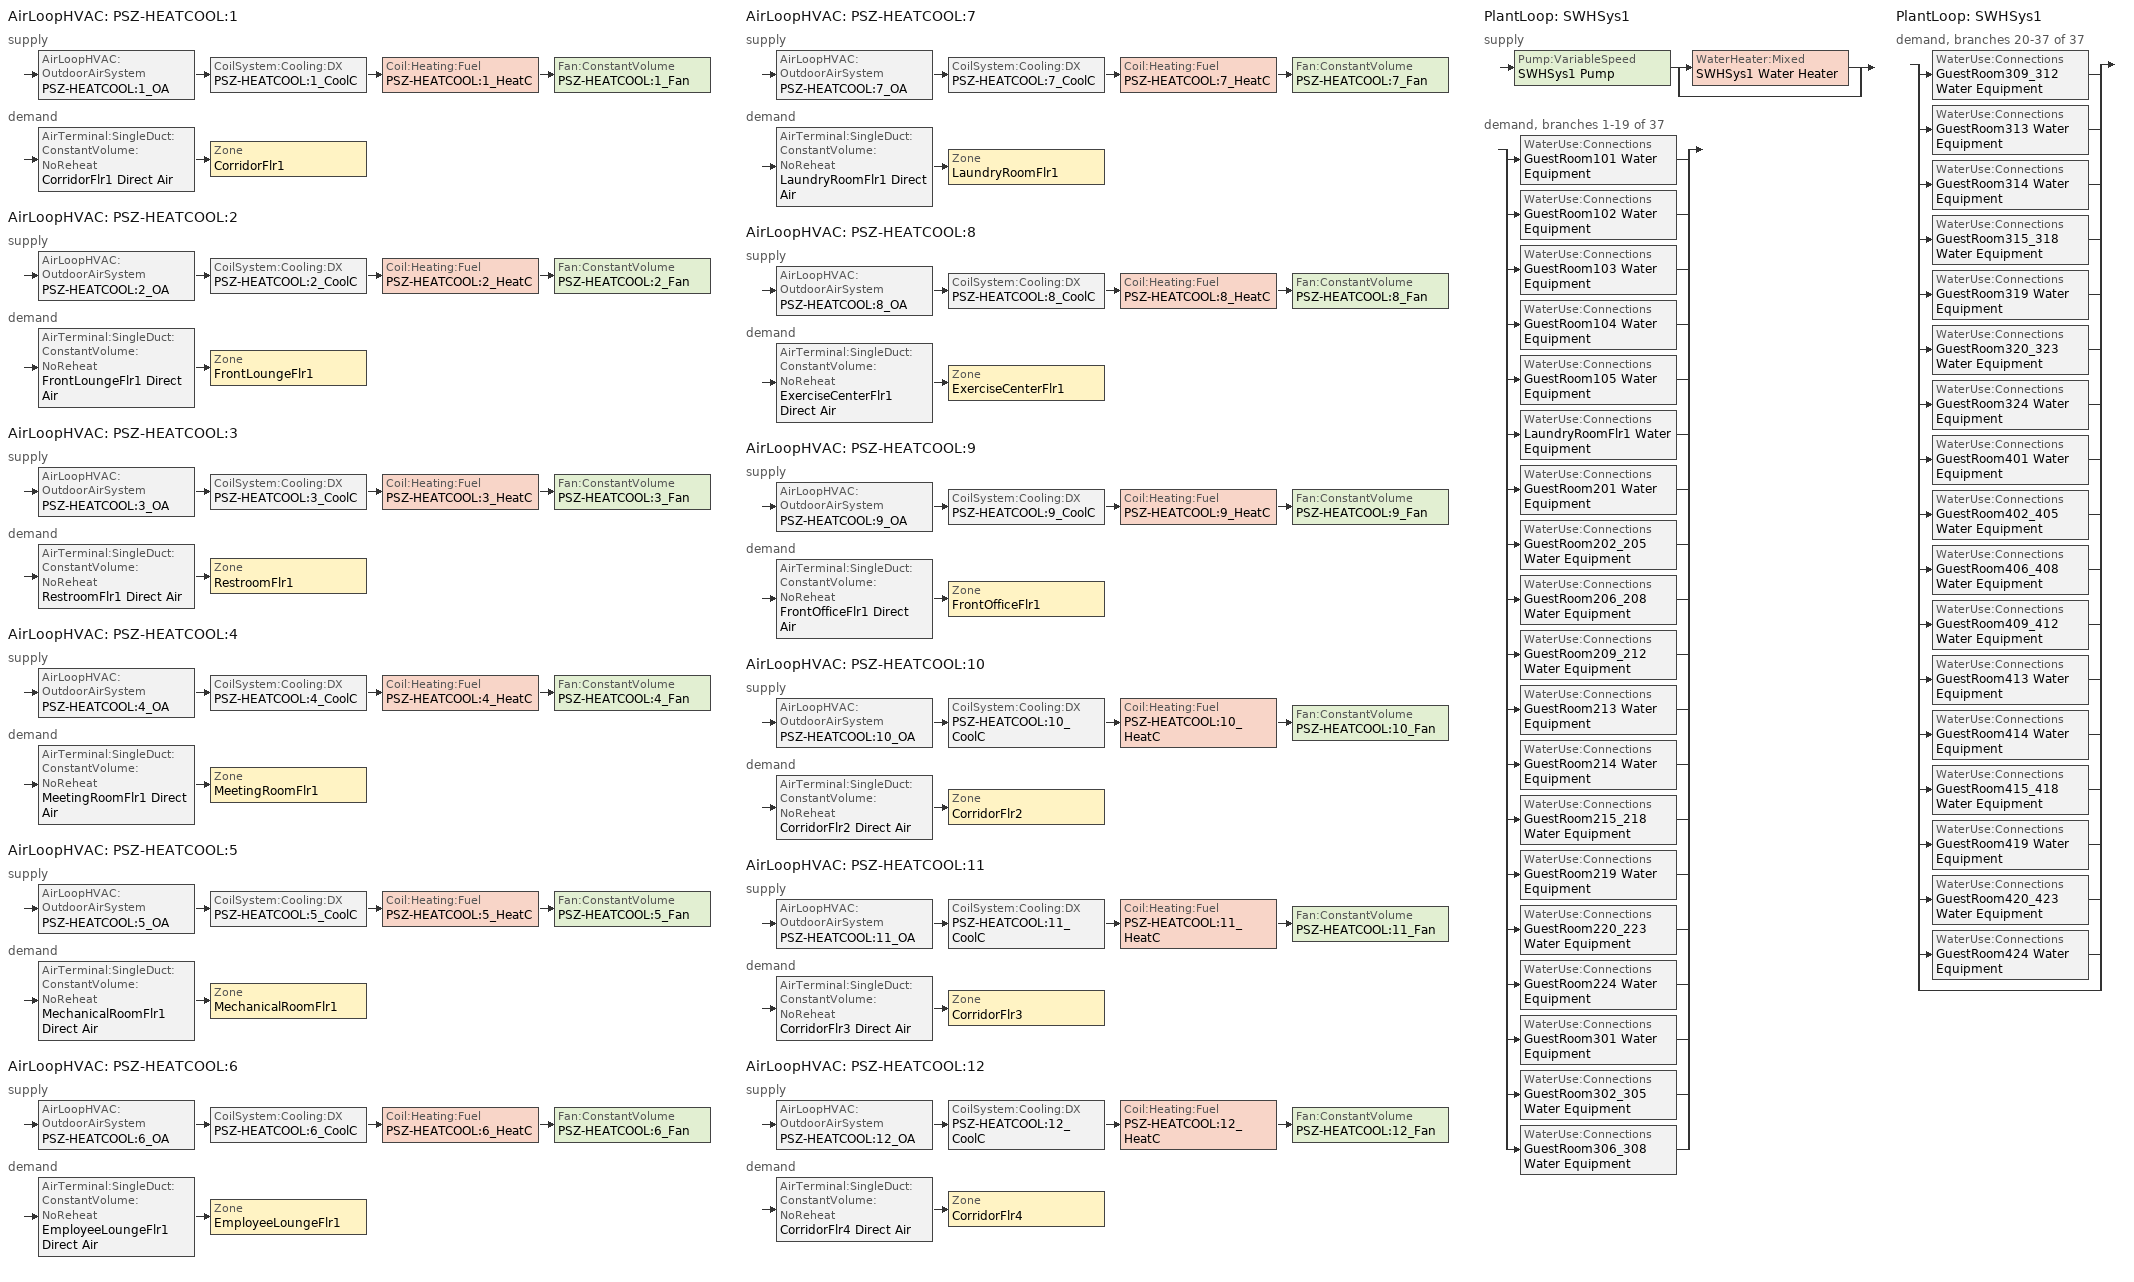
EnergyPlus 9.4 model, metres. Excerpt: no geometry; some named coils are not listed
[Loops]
AirLoopHVAC 'PSZ-HEATCOOL:1'
 supply: AirLoopHVAC:OutdoorAirSystem 'PSZ-HEATCOOL:1_OA' > CoilSystem:Cooling:DX 'PSZ-HEATCOOL:1_CoolC' > Coil:Heating:Fuel 'PSZ-HEATCOOL:1_HeatC' > Fan:ConstantVolume 'PSZ-HEATCOOL:1_Fan'
 demand: AirTerminal:SingleDuct:ConstantVolume:NoReheat 'CorridorFlr1 Direct Air' > Zone 'CorridorFlr1'
AirLoopHVAC 'PSZ-HEATCOOL:2'
 supply: AirLoopHVAC:OutdoorAirSystem 'PSZ-HEATCOOL:2_OA' > CoilSystem:Cooling:DX 'PSZ-HEATCOOL:2_CoolC' > Coil:Heating:Fuel 'PSZ-HEATCOOL:2_HeatC' > Fan:ConstantVolume 'PSZ-HEATCOOL:2_Fan'
 demand: AirTerminal:SingleDuct:ConstantVolume:NoReheat 'FrontLoungeFlr1 Direct Air' > Zone 'FrontLoungeFlr1'
AirLoopHVAC 'PSZ-HEATCOOL:3'
 supply: AirLoopHVAC:OutdoorAirSystem 'PSZ-HEATCOOL:3_OA' > CoilSystem:Cooling:DX 'PSZ-HEATCOOL:3_CoolC' > Coil:Heating:Fuel 'PSZ-HEATCOOL:3_HeatC' > Fan:ConstantVolume 'PSZ-HEATCOOL:3_Fan'
 demand: AirTerminal:SingleDuct:ConstantVolume:NoReheat 'RestroomFlr1 Direct Air' > Zone 'RestroomFlr1'
AirLoopHVAC 'PSZ-HEATCOOL:4'
 supply: AirLoopHVAC:OutdoorAirSystem 'PSZ-HEATCOOL:4_OA' > CoilSystem:Cooling:DX 'PSZ-HEATCOOL:4_CoolC' > Coil:Heating:Fuel 'PSZ-HEATCOOL:4_HeatC' > Fan:ConstantVolume 'PSZ-HEATCOOL:4_Fan'
 demand: AirTerminal:SingleDuct:ConstantVolume:NoReheat 'MeetingRoomFlr1 Direct Air' > Zone 'MeetingRoomFlr1'
AirLoopHVAC 'PSZ-HEATCOOL:5'
 supply: AirLoopHVAC:OutdoorAirSystem 'PSZ-HEATCOOL:5_OA' > CoilSystem:Cooling:DX 'PSZ-HEATCOOL:5_CoolC' > Coil:Heating:Fuel 'PSZ-HEATCOOL:5_HeatC' > Fan:ConstantVolume 'PSZ-HEATCOOL:5_Fan'
 demand: AirTerminal:SingleDuct:ConstantVolume:NoReheat 'MechanicalRoomFlr1 Direct Air' > Zone 'MechanicalRoomFlr1'
AirLoopHVAC 'PSZ-HEATCOOL:6'
 supply: AirLoopHVAC:OutdoorAirSystem 'PSZ-HEATCOOL:6_OA' > CoilSystem:Cooling:DX 'PSZ-HEATCOOL:6_CoolC' > Coil:Heating:Fuel 'PSZ-HEATCOOL:6_HeatC' > Fan:ConstantVolume 'PSZ-HEATCOOL:6_Fan'
 demand: AirTerminal:SingleDuct:ConstantVolume:NoReheat 'EmployeeLoungeFlr1 Direct Air' > Zone 'EmployeeLoungeFlr1'
AirLoopHVAC 'PSZ-HEATCOOL:7'
 supply: AirLoopHVAC:OutdoorAirSystem 'PSZ-HEATCOOL:7_OA' > CoilSystem:Cooling:DX 'PSZ-HEATCOOL:7_CoolC' > Coil:Heating:Fuel 'PSZ-HEATCOOL:7_HeatC' > Fan:ConstantVolume 'PSZ-HEATCOOL:7_Fan'
 demand: AirTerminal:SingleDuct:ConstantVolume:NoReheat 'LaundryRoomFlr1 Direct Air' > Zone 'LaundryRoomFlr1'
AirLoopHVAC 'PSZ-HEATCOOL:8'
 supply: AirLoopHVAC:OutdoorAirSystem 'PSZ-HEATCOOL:8_OA' > CoilSystem:Cooling:DX 'PSZ-HEATCOOL:8_CoolC' > Coil:Heating:Fuel 'PSZ-HEATCOOL:8_HeatC' > Fan:ConstantVolume 'PSZ-HEATCOOL:8_Fan'
 demand: AirTerminal:SingleDuct:ConstantVolume:NoReheat 'ExerciseCenterFlr1 Direct Air' > Zone 'ExerciseCenterFlr1'
AirLoopHVAC 'PSZ-HEATCOOL:9'
 supply: AirLoopHVAC:OutdoorAirSystem 'PSZ-HEATCOOL:9_OA' > CoilSystem:Cooling:DX 'PSZ-HEATCOOL:9_CoolC' > Coil:Heating:Fuel 'PSZ-HEATCOOL:9_HeatC' > Fan:ConstantVolume 'PSZ-HEATCOOL:9_Fan'
 demand: AirTerminal:SingleDuct:ConstantVolume:NoReheat 'FrontOfficeFlr1 Direct Air' > Zone 'FrontOfficeFlr1'
AirLoopHVAC 'PSZ-HEATCOOL:10'
 supply: AirLoopHVAC:OutdoorAirSystem 'PSZ-HEATCOOL:10_OA' > CoilSystem:Cooling:DX 'PSZ-HEATCOOL:10_CoolC' > Coil:Heating:Fuel 'PSZ-HEATCOOL:10_HeatC' > Fan:ConstantVolume 'PSZ-HEATCOOL:10_Fan'
 demand: AirTerminal:SingleDuct:ConstantVolume:NoReheat 'CorridorFlr2 Direct Air' > Zone 'CorridorFlr2'
AirLoopHVAC 'PSZ-HEATCOOL:11'
 supply: AirLoopHVAC:OutdoorAirSystem 'PSZ-HEATCOOL:11_OA' > CoilSystem:Cooling:DX 'PSZ-HEATCOOL:11_CoolC' > Coil:Heating:Fuel 'PSZ-HEATCOOL:11_HeatC' > Fan:ConstantVolume 'PSZ-HEATCOOL:11_Fan'
 demand: AirTerminal:SingleDuct:ConstantVolume:NoReheat 'CorridorFlr3 Direct Air' > Zone 'CorridorFlr3'
AirLoopHVAC 'PSZ-HEATCOOL:12'
 supply: AirLoopHVAC:OutdoorAirSystem 'PSZ-HEATCOOL:12_OA' > CoilSystem:Cooling:DX 'PSZ-HEATCOOL:12_CoolC' > Coil:Heating:Fuel 'PSZ-HEATCOOL:12_HeatC' > Fan:ConstantVolume 'PSZ-HEATCOOL:12_Fan'
 demand: AirTerminal:SingleDuct:ConstantVolume:NoReheat 'CorridorFlr4 Direct Air' > Zone 'CorridorFlr4'
PlantLoop 'SWHSys1'
 supply: Pump:VariableSpeed 'SWHSys1 Pump' > split
  | WaterHeater:Mixed 'SWHSys1 Water Heater'
  | bypass
 demand, branches 1-19 of 37: split
  | WaterUse:Connections 'GuestRoom101 Water Equipment'
  | WaterUse:Connections 'GuestRoom102 Water Equipment'
  | WaterUse:Connections 'GuestRoom103 Water Equipment'
  | WaterUse:Connections 'GuestRoom104 Water Equipment'
  | WaterUse:Connections 'GuestRoom105 Water Equipment'
  | WaterUse:Connections 'LaundryRoomFlr1 Water Equipment'
  | WaterUse:Connections 'GuestRoom201 Water Equipment'
  | WaterUse:Connections 'GuestRoom202_205 Water Equipment'
  | WaterUse:Connections 'GuestRoom206_208 Water Equipment'
  | WaterUse:Connections 'GuestRoom209_212 Water Equipment'
  | WaterUse:Connections 'GuestRoom213 Water Equipment'
  | WaterUse:Connections 'GuestRoom214 Water Equipment'
  | WaterUse:Connections 'GuestRoom215_218 Water Equipment'
  | WaterUse:Connections 'GuestRoom219 Water Equipment'
  | WaterUse:Connections 'GuestRoom220_223 Water Equipment'
  | WaterUse:Connections 'GuestRoom224 Water Equipment'
  | WaterUse:Connections 'GuestRoom301 Water Equipment'
  | WaterUse:Connections 'GuestRoom302_305 Water Equipment'
  | WaterUse:Connections 'GuestRoom306_308 Water Equipment'
PlantLoop 'SWHSys1'
 demand, branches 20-37 of 37: split
  | WaterUse:Connections 'GuestRoom309_312 Water Equipment'
  | WaterUse:Connections 'GuestRoom313 Water Equipment'
  | WaterUse:Connections 'GuestRoom314 Water Equipment'
  | WaterUse:Connections 'GuestRoom315_318 Water Equipment'
  | WaterUse:Connections 'GuestRoom319 Water Equipment'
  | WaterUse:Connections 'GuestRoom320_323 Water Equipment'
  | WaterUse:Connections 'GuestRoom324 Water Equipment'
  | WaterUse:Connections 'GuestRoom401 Water Equipment'
  | WaterUse:Connections 'GuestRoom402_405 Water Equipment'
  | WaterUse:Connections 'GuestRoom406_408 Water Equipment'
  | WaterUse:Connections 'GuestRoom409_412 Water Equipment'
  | WaterUse:Connections 'GuestRoom413 Water Equipment'
  | WaterUse:Connections 'GuestRoom414 Water Equipment'
  | WaterUse:Connections 'GuestRoom415_418 Water Equipment'
  | WaterUse:Connections 'GuestRoom419 Water Equipment'
  | WaterUse:Connections 'GuestRoom420_423 Water Equipment'
  | WaterUse:Connections 'GuestRoom424 Water Equipment'
  | bypass
[AirLoopHVAC] Design supply air flow rate=Autosize
PSZ-HEATCOOL:1; PSZ-HEATCOOL:2; PSZ-HEATCOOL:3; PSZ-HEATCOOL:4; PSZ-HEATCOOL:5; PSZ-HEATCOOL:6; PSZ-HEATCOOL:7; PSZ-HEATCOOL:8; PSZ-HEATCOOL:9; PSZ-HEATCOOL:10; PSZ-HEATCOOL:11; PSZ-HEATCOOL:12
[AirTerminal:SingleDuct:ConstantVolume:NoReheat] Availability schedule=ALWAYS_ON; Maximum air flow rate=Autosize
CorridorFlr1 Direct Air; CorridorFlr2 Direct Air; CorridorFlr3 Direct Air; CorridorFlr4 Direct Air; EmployeeLoungeFlr1 Direct Air; ExerciseCenterFlr1 Direct Air; FrontLoungeFlr1 Direct Air; FrontOfficeFlr1 Direct Air; LaundryRoomFlr1 Direct Air; MechanicalRoomFlr1 Direct Air; MeetingRoomFlr1 Direct Air; RestroomFlr1 Direct Air
[Coil:Cooling:DX:SingleSpeed] Availability schedule=ALWAYS_ON; Energy input ratio function of flow fraction curve=CoolCStandard10Ton_EIRFFF; Energy input ratio function of temperature curve=CoolCStandard10Ton_EIRFT; Gross rated sensible heat ratio=Autosize; Gross rated total cooling capacity=Autosize; Part load fraction correlation curve=CoolCStandard10Ton_PLR; Rated air flow rate=Autosize; Total cooling capacity function of flow fraction curve=CoolCStandard10Ton_CapFF; Total cooling capacity function of temperature curve=CoolCStandard10Ton_CapFT
Name | Gross rated cooling cop
PSZ-HEATCOOL:1_CoolC DXCoil; PSZ-HEATCOOL:2_CoolC DXCoil; PSZ-HEATCOOL:3_CoolC DXCoil; PSZ-HEATCOOL:4_CoolC DXCoil; PSZ-HEATCOOL:5_CoolC DXCoil; PSZ-HEATCOOL:6_CoolC DXCoil; PSZ-HEATCOOL:8_CoolC DXCoil; PSZ-HEATCOOL:9_CoolC DXCoil; PSZ-HEATCOOL:10_CoolC DXCoil; PSZ-HEATCOOL:11_CoolC DXCoil; PSZ-HEATCOOL:12_CoolC DXCoil | 3.66668
PSZ-HEATCOOL:7_CoolC DXCoil | 3.50016
[Coil:Heating:Fuel] Availability schedule=ALWAYS_ON; Fuel type=NaturalGas; Nominal capacity=Autosize
Name | Burner efficiency
PSZ-HEATCOOL:1_HeatC; PSZ-HEATCOOL:2_HeatC; PSZ-HEATCOOL:3_HeatC; PSZ-HEATCOOL:4_HeatC; PSZ-HEATCOOL:5_HeatC; PSZ-HEATCOOL:6_HeatC; PSZ-HEATCOOL:8_HeatC; PSZ-HEATCOOL:9_HeatC; PSZ-HEATCOOL:10_HeatC; PSZ-HEATCOOL:11_HeatC; PSZ-HEATCOOL:12_HeatC | 0.8
PSZ-HEATCOOL:7_HeatC | 0.78
[CoilSystem:Cooling:DX] Availability schedule=ALWAYS_ON
Name | Cooling coil
PSZ-HEATCOOL:1_CoolC | PSZ-HEATCOOL:1_CoolC DXCoil
PSZ-HEATCOOL:2_CoolC | PSZ-HEATCOOL:2_CoolC DXCoil
PSZ-HEATCOOL:3_CoolC | PSZ-HEATCOOL:3_CoolC DXCoil
PSZ-HEATCOOL:4_CoolC | PSZ-HEATCOOL:4_CoolC DXCoil
PSZ-HEATCOOL:5_CoolC | PSZ-HEATCOOL:5_CoolC DXCoil
PSZ-HEATCOOL:6_CoolC | PSZ-HEATCOOL:6_CoolC DXCoil
PSZ-HEATCOOL:7_CoolC | PSZ-HEATCOOL:7_CoolC DXCoil
PSZ-HEATCOOL:8_CoolC | PSZ-HEATCOOL:8_CoolC DXCoil
PSZ-HEATCOOL:9_CoolC | PSZ-HEATCOOL:9_CoolC DXCoil
PSZ-HEATCOOL:10_CoolC | PSZ-HEATCOOL:10_CoolC DXCoil
PSZ-HEATCOOL:11_CoolC | PSZ-HEATCOOL:11_CoolC DXCoil
PSZ-HEATCOOL:12_CoolC | PSZ-HEATCOOL:12_CoolC DXCoil
[Controller:OutdoorAir] Economizer control action type=ModulateFlow; Economizer control type=NoEconomizer; Economizer maximum limit dry bulb temperature=28; Economizer maximum limit enthalpy=64000; Economizer minimum limit dry bulb temperature=-100; Lockout type=NoLockout; Maximum outdoor air flow rate=Autosize; Minimum limit type=FixedMinimum; Minimum outdoor air flow rate=Autosize; Minimum outdoor air schedule=MinOA_Sched
PSZ-HEATCOOL:1_OA_Controller; PSZ-HEATCOOL:2_OA_Controller; PSZ-HEATCOOL:3_OA_Controller; PSZ-HEATCOOL:4_OA_Controller; PSZ-HEATCOOL:5_OA_Controller; PSZ-HEATCOOL:6_OA_Controller; PSZ-HEATCOOL:7_OA_Controller; PSZ-HEATCOOL:8_OA_Controller; PSZ-HEATCOOL:9_OA_Controller; PSZ-HEATCOOL:10_OA_Controller; PSZ-HEATCOOL:11_OA_Controller; PSZ-HEATCOOL:12_OA_Controller
[DesignSpecification:OutdoorAir]
Name | Outdoor air flow per zone floor area | Outdoor air method | Outdoor air flow per person
SZ DSOA CorridorFlr1; SZ DSOA CorridorFlr2; SZ DSOA CorridorFlr3; SZ DSOA CorridorFlr4; SZ DSOA MechanicalRoomFlr1 | 0.00025 | Flow/Area
SZ DSOA EmployeeLoungeFlr1; SZ DSOA FrontLoungeFlr1 |  | Flow/Person | 0.008
SZ DSOA ExerciseCenterFlr1; SZ DSOA FrontOfficeFlr1; SZ DSOA MeetingRoomFlr1 |  | Flow/Person | 0.01
SZ DSOA LaundryRoomFlr1 |  | Flow/Person | 0.013
SZ DSOA RestroomFlr1 |  | Flow/Zone
[Fan:ConstantVolume] Availability schedule=HVACOperationSchd; End use subcategory=Fan Energy; Maximum flow rate=Autosize; Motor in airstream fraction=1; Pressure rise=622
Name | Fan total efficiency | Motor efficiency
PSZ-HEATCOOL:1_Fan; PSZ-HEATCOOL:3_Fan; PSZ-HEATCOOL:4_Fan; PSZ-HEATCOOL:5_Fan; PSZ-HEATCOOL:6_Fan; PSZ-HEATCOOL:8_Fan; PSZ-HEATCOOL:9_Fan; PSZ-HEATCOOL:10_Fan; PSZ-HEATCOOL:11_Fan; PSZ-HEATCOOL:12_Fan | 0.53625 | 0.825
PSZ-HEATCOOL:2_Fan | 0.546 | 0.84
PSZ-HEATCOOL:7_Fan | 0.56875 | 0.875
[PlantEquipmentList]
SWHSys1 Equipment List: SWHSys1 Water Heater, WaterHeater:Mixed
[PlantEquipmentOperation:HeatingLoad]
SWHSys1 Operation Scheme: Load range 1 lower limit=0; Load range 1 upper limit=1000000000000000; Range 1 equipment list=SWHSys1 Equipment List
[PlantEquipmentOperationSchemes]
SWHSys1 Loop Operation Scheme List: Control scheme 1=SWHSys1 Operation Scheme; Control scheme 1 schedule=ALWAYS_ON
[PlantLoop]
SWHSys1: Fluid type=Water; Load distribution scheme=Optimal; Maximum loop flow rate=Autosize; Maximum loop temperature=60; Minimum loop flow rate=0; Minimum loop temperature=10; Plant equipment operation scheme=SWHSys1 Loop Operation Scheme List; Plant loop volume=Autocalculate
[Pump:VariableSpeed]
SWHSys1 Pump: Design maximum flow rate=Autosize; Design minimum flow rate=0; Design power consumption=Autosize; Design pump head=179352; Fraction of motor inefficiencies to fluid stream=0; Motor efficiency=0.9; Pump control type=Intermittent; Coefficient 1 of the part load performance curve=0; Coefficient 2 of the part load performance curve=1; Coefficient 3 of the part load performance curve=0; Coefficient 4 of the part load performance curve=0
[SetpointManager:MixedAir] Control variable=Temperature
Name | Setpoint node or nodelist
PSZ-HEATCOOL:1_CoolC SAT Manager | PSZ-HEATCOOL:1_CoolC-PSZ-HEATCOOL:1_HeatCNode
PSZ-HEATCOOL:1_HeatC MixedAir Manager | PSZ-HEATCOOL:1_HeatC-PSZ-HEATCOOL:1_FanNode
PSZ-HEATCOOL:1_OAMixed Air Temp Manager | PSZ-HEATCOOL:1_OA-PSZ-HEATCOOL:1_CoolCNode
PSZ-HEATCOOL:2_CoolC SAT Manager | PSZ-HEATCOOL:2_CoolC-PSZ-HEATCOOL:2_HeatCNode
PSZ-HEATCOOL:2_HeatC MixedAir Manager | PSZ-HEATCOOL:2_HeatC-PSZ-HEATCOOL:2_FanNode
PSZ-HEATCOOL:2_OAMixed Air Temp Manager | PSZ-HEATCOOL:2_OA-PSZ-HEATCOOL:2_CoolCNode
PSZ-HEATCOOL:3_CoolC SAT Manager | PSZ-HEATCOOL:3_CoolC-PSZ-HEATCOOL:3_HeatCNode
PSZ-HEATCOOL:3_HeatC MixedAir Manager | PSZ-HEATCOOL:3_HeatC-PSZ-HEATCOOL:3_FanNode
PSZ-HEATCOOL:3_OAMixed Air Temp Manager | PSZ-HEATCOOL:3_OA-PSZ-HEATCOOL:3_CoolCNode
PSZ-HEATCOOL:4_CoolC SAT Manager | PSZ-HEATCOOL:4_CoolC-PSZ-HEATCOOL:4_HeatCNode
PSZ-HEATCOOL:4_HeatC MixedAir Manager | PSZ-HEATCOOL:4_HeatC-PSZ-HEATCOOL:4_FanNode
PSZ-HEATCOOL:4_OAMixed Air Temp Manager | PSZ-HEATCOOL:4_OA-PSZ-HEATCOOL:4_CoolCNode
PSZ-HEATCOOL:5_CoolC SAT Manager | PSZ-HEATCOOL:5_CoolC-PSZ-HEATCOOL:5_HeatCNode
PSZ-HEATCOOL:5_HeatC MixedAir Manager | PSZ-HEATCOOL:5_HeatC-PSZ-HEATCOOL:5_FanNode
PSZ-HEATCOOL:5_OAMixed Air Temp Manager | PSZ-HEATCOOL:5_OA-PSZ-HEATCOOL:5_CoolCNode
PSZ-HEATCOOL:6_CoolC SAT Manager | PSZ-HEATCOOL:6_CoolC-PSZ-HEATCOOL:6_HeatCNode
PSZ-HEATCOOL:6_HeatC MixedAir Manager | PSZ-HEATCOOL:6_HeatC-PSZ-HEATCOOL:6_FanNode
PSZ-HEATCOOL:6_OAMixed Air Temp Manager | PSZ-HEATCOOL:6_OA-PSZ-HEATCOOL:6_CoolCNode
PSZ-HEATCOOL:7_CoolC SAT Manager | PSZ-HEATCOOL:7_CoolC-PSZ-HEATCOOL:7_HeatCNode
PSZ-HEATCOOL:7_HeatC MixedAir Manager | PSZ-HEATCOOL:7_HeatC-PSZ-HEATCOOL:7_FanNode
PSZ-HEATCOOL:7_OAMixed Air Temp Manager | PSZ-HEATCOOL:7_OA-PSZ-HEATCOOL:7_CoolCNode
PSZ-HEATCOOL:8_CoolC SAT Manager | PSZ-HEATCOOL:8_CoolC-PSZ-HEATCOOL:8_HeatCNode
PSZ-HEATCOOL:8_HeatC MixedAir Manager | PSZ-HEATCOOL:8_HeatC-PSZ-HEATCOOL:8_FanNode
PSZ-HEATCOOL:8_OAMixed Air Temp Manager | PSZ-HEATCOOL:8_OA-PSZ-HEATCOOL:8_CoolCNode
PSZ-HEATCOOL:9_CoolC SAT Manager | PSZ-HEATCOOL:9_CoolC-PSZ-HEATCOOL:9_HeatCNode
PSZ-HEATCOOL:9_HeatC MixedAir Manager | PSZ-HEATCOOL:9_HeatC-PSZ-HEATCOOL:9_FanNode
PSZ-HEATCOOL:9_OAMixed Air Temp Manager | PSZ-HEATCOOL:9_OA-PSZ-HEATCOOL:9_CoolCNode
PSZ-HEATCOOL:10_CoolC SAT Manager | PSZ-HEATCOOL:10_CoolC-PSZ-HEATCOOL:10_HeatCNode
PSZ-HEATCOOL:10_HeatC MixedAir Manager | PSZ-HEATCOOL:10_HeatC-PSZ-HEATCOOL:10_FanNode
PSZ-HEATCOOL:10_OAMixed Air Temp Manager | PSZ-HEATCOOL:10_OA-PSZ-HEATCOOL:10_CoolCNode
PSZ-HEATCOOL:11_CoolC SAT Manager | PSZ-HEATCOOL:11_CoolC-PSZ-HEATCOOL:11_HeatCNode
PSZ-HEATCOOL:11_HeatC MixedAir Manager | PSZ-HEATCOOL:11_HeatC-PSZ-HEATCOOL:11_FanNode
PSZ-HEATCOOL:11_OAMixed Air Temp Manager | PSZ-HEATCOOL:11_OA-PSZ-HEATCOOL:11_CoolCNode
PSZ-HEATCOOL:12_CoolC SAT Manager | PSZ-HEATCOOL:12_CoolC-PSZ-HEATCOOL:12_HeatCNode
PSZ-HEATCOOL:12_HeatC MixedAir Manager | PSZ-HEATCOOL:12_HeatC-PSZ-HEATCOOL:12_FanNode
PSZ-HEATCOOL:12_OAMixed Air Temp Manager | PSZ-HEATCOOL:12_OA-PSZ-HEATCOOL:12_CoolCNode
[SetpointManager:Scheduled]
SWHSys1 Loop Setpoint Manager: Control variable=Temperature; Schedule=SWHSys1-Loop-Temp-Schedule; Setpoint node or nodelist=SWHSys1 Supply Outlet Node
[SetpointManager:SingleZone:Reheat] Control variable=Temperature; Maximum supply air temperature=50; Minimum supply air temperature=10
Name | Control zone | Setpoint node or nodelist
SupAirTemp MngrCorridorFlr1 | CorridorFlr1 | PSZ-HEATCOOL:1 Supply Equipment Outlet Node
SupAirTemp MngrCorridorFlr2 | CorridorFlr2 | PSZ-HEATCOOL:10 Supply Equipment Outlet Node
SupAirTemp MngrCorridorFlr3 | CorridorFlr3 | PSZ-HEATCOOL:11 Supply Equipment Outlet Node
SupAirTemp MngrCorridorFlr4 | CorridorFlr4 | PSZ-HEATCOOL:12 Supply Equipment Outlet Node
SupAirTemp MngrEmployeeLoungeFlr1 | EmployeeLoungeFlr1 | PSZ-HEATCOOL:6 Supply Equipment Outlet Node
SupAirTemp MngrExerciseCenterFlr1 | ExerciseCenterFlr1 | PSZ-HEATCOOL:8 Supply Equipment Outlet Node
SupAirTemp MngrFrontLoungeFlr1 | FrontLoungeFlr1 | PSZ-HEATCOOL:2 Supply Equipment Outlet Node
SupAirTemp MngrFrontOfficeFlr1 | FrontOfficeFlr1 | PSZ-HEATCOOL:9 Supply Equipment Outlet Node
SupAirTemp MngrLaundryRoomFlr1 | LaundryRoomFlr1 | PSZ-HEATCOOL:7 Supply Equipment Outlet Node
SupAirTemp MngrMechanicalRoomFlr1 | MechanicalRoomFlr1 | PSZ-HEATCOOL:5 Supply Equipment Outlet Node
SupAirTemp MngrMeetingRoomFlr1 | MeetingRoomFlr1 | PSZ-HEATCOOL:4 Supply Equipment Outlet Node
SupAirTemp MngrRestroomFlr1 | RestroomFlr1 | PSZ-HEATCOOL:3 Supply Equipment Outlet Node
[Sizing:Plant]
SWHSys1: Design loop exit temperature=60; Loop design temperature difference=5; Loop type=Heating
[Sizing:System] 100 outdoor air in cooling=No; 100 outdoor air in heating=No; Central cooling capacity control method=VAV; Central cooling design supply air humidity ratio=0.0085; Central cooling design supply air temperature=12.8; Central heating design supply air humidity ratio=0.008; Central heating design supply air temperature=40; Central heating maximum system air flow ratio=1; Cooling design capacity=Autosize; Cooling design capacity method=CoolingDesignCapacity; Cooling supply air flow rate method=DesignDay; Design outdoor air flow rate=Autosize; Heating design capacity=Autosize; Heating design capacity method=HeatingDesignCapacity; Heating supply air flow rate method=DesignDay; Precool design humidity ratio=0.008; Precool design temperature=12.8; Preheat design humidity ratio=0.008; Preheat design temperature=7; Type of load to size on=Sensible; Type of zone sum to use=NonCoincident; Zone maximum outdoor air fraction=1
PSZ-HEATCOOL:1; PSZ-HEATCOOL:10; PSZ-HEATCOOL:11; PSZ-HEATCOOL:12; PSZ-HEATCOOL:2; PSZ-HEATCOOL:3; PSZ-HEATCOOL:4; PSZ-HEATCOOL:5; PSZ-HEATCOOL:6; PSZ-HEATCOOL:7; PSZ-HEATCOOL:8; PSZ-HEATCOOL:9
[Sizing:Zone] Account for dedicated outdoor air system=No; Cooling design air flow method=DesignDay; Dedicated outdoor air high setpoint temperature for design=Autosize; Dedicated outdoor air low setpoint temperature for design=Autosize; Dedicated outdoor air system control strategy=NeutralSupplyAir; Heating design air flow method=DesignDay; Zone cooling design supply air humidity ratio=0.0085; Zone cooling design supply air temperature=14; Zone cooling design supply air temperature input method=SupplyAirTemperature; Zone heating design supply air humidity ratio=0.008; Zone heating design supply air temperature=40; Zone heating design supply air temperature input method=SupplyAirTemperature
Name | Design specification outdoor air object
CorridorFlr1 | SZ DSOA CorridorFlr1
CorridorFlr2 | SZ DSOA CorridorFlr2
CorridorFlr3 | SZ DSOA CorridorFlr3
CorridorFlr4 | SZ DSOA CorridorFlr4
EmployeeLoungeFlr1 | SZ DSOA EmployeeLoungeFlr1
ExerciseCenterFlr1 | SZ DSOA ExerciseCenterFlr1
FrontLoungeFlr1 | SZ DSOA FrontLoungeFlr1
FrontOfficeFlr1 | SZ DSOA FrontOfficeFlr1
LaundryRoomFlr1 | SZ DSOA LaundryRoomFlr1
MechanicalRoomFlr1 | SZ DSOA MechanicalRoomFlr1
MeetingRoomFlr1 | SZ DSOA MeetingRoomFlr1
RestroomFlr1 | SZ DSOA RestroomFlr1
[ThermostatSetpoint:DualSetpoint] Cooling setpoint temperature schedule=CLGSETP_SCH; Heating setpoint temperature schedule=HTGSETP_SCH
CorridorFlr1 DualSPSched; CorridorFlr2 DualSPSched; CorridorFlr3 DualSPSched; CorridorFlr4 DualSPSched; EmployeeLoungeFlr1 DualSPSched; ExerciseCenterFlr1 DualSPSched; FrontLoungeFlr1 DualSPSched; FrontOfficeFlr1 DualSPSched; LaundryRoomFlr1 DualSPSched; MechanicalRoomFlr1 DualSPSched; MeetingRoomFlr1 DualSPSched; RestroomFlr1 DualSPSched
[UtilityCost:Charge:Simple] Season=Annual
Name | Category variable | Cost per unit value or variable | Source variable | Tariff | Utility cost charge simple
UtilityCost:Charge:Simple 11 | EnergyCharges | 0.001127 | totalEnergy | PSI_CS_CommercialElectricService | SoxNoxRiderAdjustEnergyCharge
UtilityCost:Charge:Simple 12 | EnergyCharges | 2.1e-05 | totalEnergy | PSI_CS_CommercialElectricService | DSMRiderAdjustEnergyCharge
UtilityCost:Charge:Simple 13 | EnergyCharges | 3.4e-05 | totalEnergy | PSI_CS_CommercialElectricService | PurchPowerTrackerAdjustEnergyCharge
UtilityCost:Charge:Simple 14 | EnergyCharges | -0.000203 | totalEnergy | PSI_CS_CommercialElectricService | MidwestISOAdjustEnergyCharge
UtilityCost:Charge:Simple 15 | EnergyCharges | 0.000807 | totalEnergy | PSI_CS_CommercialElectricService | CleanCoalRiderEnergyCharge
UtilityCost:Charge:Simple 16 | Taxes | 0.08 | SubTotal | PSI_CS_CommercialElectricService | TaxofeightPercent
UtilityCost:Charge:Simple 17 | EnergyCharges | IN_MonthlyGasRates | totalEnergy | IN_EIAMonthlyRateGas | MonthlyRateGasCharge
UtilityCost:Charge:Simple 18 | Taxes | 0.08 | SubTotal | IN_EIAMonthlyRateGas | TaxofEightPercent
[UtilityCost:Qualify] Season=Annual; Threshold test=Count; Threshold value or variable=75; Variable=TotalDemand
Name | Number of months | Qualify type | Tariff | Utility cost qualify
UtilityCost:Qualify 1 | 12 | Minimum | PSI_LLF_LowLoadFactorService | MinDemand75kw
UtilityCost:Qualify 2 | 1 | Maximum | PSI_CS_CommercialElectricService | MaxDemand75kw
[UtilityCost:Tariff]
Name | Conversion factor choice | Group | Monthly charge or variable | Output meter | Demand window length
IN_EIAMonthlyRateGas | MCF | Comm Gas | 0 | NaturalGas:Facility
PSI_CS_CommercialElectricService | kWh | Comm Elect | 9.4 | Electricity:Facility
PSI_LLF_LowLoadFactorService | kWh | Comm Elect | 15 | Electricity:Facility | HalfHour
[UtilityCost:Variable]
IN_MonthlyGasRates: January value=8.22; February value=7.51; March value=8.97; April value=9.01; May value=9.16; June value=10.44; July value=10.32; August value=10.13; September value=9.2; October value=8.18; November value=7.83; December value=7.63; Tariff=IN_EIAMonthlyRateGas; Variable type=Currency
[WaterHeater:Mixed]
SWHSys1 Water Heater: Ambient temperature indicator=Schedule; Ambient temperature schedule=SWHSys1 Water Heater Ambient Temperature Schedule Name; Deadband temperature difference=2; Heater control type=Cycle; Heater fuel type=NaturalGas; Heater maximum capacity=845000; Heater thermal efficiency=0.8; Indirect water heating recovery time=1.5; Maximum temperature limit=82.2222; Off cycle loss coefficient to ambient temperature=6; Off cycle parasitic fuel consumption rate=20; Off cycle parasitic fuel type=NaturalGas; Off cycle parasitic heat fraction to tank=0.8; On cycle loss coefficient to ambient temperature=6; On cycle parasitic fuel type=NaturalGas; Setpoint temperature schedule=SWHSys1 Water Heater Setpoint Temperature Schedule Name; Source side design flow rate=Autosize; Source side effectiveness=1; Tank volume=2; Use side design flow rate=Autosize; Use side effectiveness=1
[WaterUse:Connections]
Name | Water use equipment name 1
GuestRoom101 Water Equipment | GuestRoom101 Water Equipment
GuestRoom102 Water Equipment | GuestRoom102 Water Equipment
GuestRoom103 Water Equipment | GuestRoom103 Water Equipment
GuestRoom104 Water Equipment | GuestRoom104 Water Equipment
GuestRoom105 Water Equipment | GuestRoom105 Water Equipment
GuestRoom201 Water Equipment | GuestRoom201 Water Equipment
GuestRoom202_205 Water Equipment | GuestRoom202_205 Water Equipment
GuestRoom206_208 Water Equipment | GuestRoom206_208 Water Equipment
GuestRoom209_212 Water Equipment | GuestRoom209_212 Water Equipment
GuestRoom213 Water Equipment | GuestRoom213 Water Equipment
GuestRoom214 Water Equipment | GuestRoom214 Water Equipment
GuestRoom215_218 Water Equipment | GuestRoom215_218 Water Equipment
GuestRoom219 Water Equipment | GuestRoom219 Water Equipment
GuestRoom220_223 Water Equipment | GuestRoom220_223 Water Equipment
GuestRoom224 Water Equipment | GuestRoom224 Water Equipment
GuestRoom301 Water Equipment | GuestRoom301 Water Equipment
GuestRoom302_305 Water Equipment | GuestRoom302_305 Water Equipment
GuestRoom306_308 Water Equipment | GuestRoom306_308 Water Equipment
GuestRoom309_312 Water Equipment | GuestRoom309_312 Water Equipment
GuestRoom313 Water Equipment | GuestRoom313 Water Equipment
GuestRoom314 Water Equipment | GuestRoom314 Water Equipment
GuestRoom315_318 Water Equipment | GuestRoom315_318 Water Equipment
GuestRoom319 Water Equipment | GuestRoom319 Water Equipment
GuestRoom320_323 Water Equipment | GuestRoom320_323 Water Equipment
GuestRoom324 Water Equipment | GuestRoom324 Water Equipment
GuestRoom401 Water Equipment | GuestRoom401 Water Equipment
GuestRoom402_405 Water Equipment | GuestRoom402_405 Water Equipment
GuestRoom406_408 Water Equipment | GuestRoom406_408 Water Equipment
GuestRoom409_412 Water Equipment | GuestRoom409_412 Water Equipment
GuestRoom413 Water Equipment | GuestRoom413 Water Equipment
GuestRoom414 Water Equipment | GuestRoom414 Water Equipment
GuestRoom415_418 Water Equipment | GuestRoom415_418 Water Equipment
GuestRoom419 Water Equipment | GuestRoom419 Water Equipment
GuestRoom420_423 Water Equipment | GuestRoom420_423 Water Equipment
GuestRoom424 Water Equipment | GuestRoom424 Water Equipment
LaundryRoomFlr1 Water Equipment | LaundryRoomFlr1 Water Equipment
[WaterUse:Equipment] Latent fraction schedule=Water Equipment Latent fract sched; Sensible fraction schedule=Water Equipment Sensible fract sched
Name | Zone | Flow rate fraction schedule | Hot water supply temperature schedule | Peak flow rate | Target temperature schedule
GuestRoom101 Water Equipment | GuestRoom101 | GuestRoom_SWH_Sch | Water Equipment Hot Supply Temp Sched | 1.83e-06 | Water Equipment Temp Sched
GuestRoom102 Water Equipment | GuestRoom102 | GuestRoom_SWH_Sch | Water Equipment Hot Supply Temp Sched | 1.83e-06 | Water Equipment Temp Sched
GuestRoom103 Water Equipment | GuestRoom103 | GuestRoom_SWH_Sch | Water Equipment Hot Supply Temp Sched | 1.83e-06 | Water Equipment Temp Sched
GuestRoom104 Water Equipment | GuestRoom104 | GuestRoom_SWH_Sch | Water Equipment Hot Supply Temp Sched | 1.83e-06 | Water Equipment Temp Sched
GuestRoom105 Water Equipment | GuestRoom105 | GuestRoom_SWH_Sch | Water Equipment Hot Supply Temp Sched | 1.83e-06 | Water Equipment Temp Sched
GuestRoom201 Water Equipment | GuestRoom201 | GuestRoom_SWH_Sch | Water Equipment Hot Supply Temp Sched | 1.83e-06 | Water Equipment Temp Sched
GuestRoom202_205 Water Equipment | GuestRoom202_205 | GuestRoom_SWH_Sch | Water Equipment Hot Supply Temp Sched | 7.32e-06 | Water Equipment Temp Sched
GuestRoom206_208 Water Equipment | GuestRoom206_208 | GuestRoom_SWH_Sch | Water Equipment Hot Supply Temp Sched | 5.49e-06 | Water Equipment Temp Sched
GuestRoom209_212 Water Equipment | GuestRoom209_212 | GuestRoom_SWH_Sch | Water Equipment Hot Supply Temp Sched | 7.32e-06 | Water Equipment Temp Sched
GuestRoom213 Water Equipment | GuestRoom213 | GuestRoom_SWH_Sch | Water Equipment Hot Supply Temp Sched | 1.83e-06 | Water Equipment Temp Sched
GuestRoom214 Water Equipment | GuestRoom214 | GuestRoom_SWH_Sch | Water Equipment Hot Supply Temp Sched | 1.83e-06 | Water Equipment Temp Sched
GuestRoom215_218 Water Equipment | GuestRoom215_218 | GuestRoom_SWH_Sch | Water Equipment Hot Supply Temp Sched | 7.32e-06 | Water Equipment Temp Sched
GuestRoom219 Water Equipment | GuestRoom219 | GuestRoom_SWH_Sch | Water Equipment Hot Supply Temp Sched | 1.83e-06 | Water Equipment Temp Sched
GuestRoom220_223 Water Equipment | GuestRoom220_223 | GuestRoom_SWH_Sch | Water Equipment Hot Supply Temp Sched | 7.32e-06 | Water Equipment Temp Sched
GuestRoom224 Water Equipment | GuestRoom224 | GuestRoom_SWH_Sch | Water Equipment Hot Supply Temp Sched | 1.83e-06 | Water Equipment Temp Sched
GuestRoom301 Water Equipment | GuestRoom301 | GuestRoom_SWH_Sch | Water Equipment Hot Supply Temp Sched | 1.83e-06 | Water Equipment Temp Sched
GuestRoom302_305 Water Equipment | GuestRoom302_305 | GuestRoom_SWH_Sch | Water Equipment Hot Supply Temp Sched | 7.32e-06 | Water Equipment Temp Sched
GuestRoom306_308 Water Equipment | GuestRoom306_308 | GuestRoom_SWH_Sch | Water Equipment Hot Supply Temp Sched | 5.49e-06 | Water Equipment Temp Sched
GuestRoom309_312 Water Equipment | GuestRoom309_312 | GuestRoom_SWH_Sch | Water Equipment Hot Supply Temp Sched | 7.32e-06 | Water Equipment Temp Sched
GuestRoom313 Water Equipment | GuestRoom313 | GuestRoom_SWH_Sch | Water Equipment Hot Supply Temp Sched | 1.83e-06 | Water Equipment Temp Sched
GuestRoom314 Water Equipment | GuestRoom314 | GuestRoom_SWH_Sch | Water Equipment Hot Supply Temp Sched | 1.83e-06 | Water Equipment Temp Sched
GuestRoom315_318 Water Equipment | GuestRoom315_318 | GuestRoom_SWH_Sch | Water Equipment Hot Supply Temp Sched | 7.32e-06 | Water Equipment Temp Sched
GuestRoom319 Water Equipment | GuestRoom319 | GuestRoom_SWH_Sch | Water Equipment Hot Supply Temp Sched | 1.83e-06 | Water Equipment Temp Sched
GuestRoom320_323 Water Equipment | GuestRoom320_323 | GuestRoom_SWH_Sch | Water Equipment Hot Supply Temp Sched | 7.32e-06 | Water Equipment Temp Sched
GuestRoom324 Water Equipment | GuestRoom324 | GuestRoom_SWH_Sch | Water Equipment Hot Supply Temp Sched | 1.83e-06 | Water Equipment Temp Sched
GuestRoom401 Water Equipment | GuestRoom401 | GuestRoom_SWH_Sch | Water Equipment Hot Supply Temp Sched | 1.83e-06 | Water Equipment Temp Sched
GuestRoom402_405 Water Equipment | GuestRoom402_405 | GuestRoom_SWH_Sch | Water Equipment Hot Supply Temp Sched | 7.32e-06 | Water Equipment Temp Sched
GuestRoom406_408 Water Equipment | GuestRoom406_408 | GuestRoom_SWH_Sch | Water Equipment Hot Supply Temp Sched | 5.49e-06 | Water Equipment Temp Sched
GuestRoom409_412 Water Equipment | GuestRoom409_412 | GuestRoom_SWH_Sch | Water Equipment Hot Supply Temp Sched | 7.32e-06 | Water Equipment Temp Sched
GuestRoom413 Water Equipment | GuestRoom413 | GuestRoom_SWH_Sch | Water Equipment Hot Supply Temp Sched | 1.83e-06 | Water Equipment Temp Sched
GuestRoom414 Water Equipment | GuestRoom414 | GuestRoom_SWH_Sch | Water Equipment Hot Supply Temp Sched | 1.83e-06 | Water Equipment Temp Sched
GuestRoom415_418 Water Equipment | GuestRoom415_418 | GuestRoom_SWH_Sch | Water Equipment Hot Supply Temp Sched | 7.32e-06 | Water Equipment Temp Sched
GuestRoom419 Water Equipment | GuestRoom419 | GuestRoom_SWH_Sch | Water Equipment Hot Supply Temp Sched | 1.83e-06 | Water Equipment Temp Sched
GuestRoom420_423 Water Equipment | GuestRoom420_423 | GuestRoom_SWH_Sch | Water Equipment Hot Supply Temp Sched | 7.32e-06 | Water Equipment Temp Sched
GuestRoom424 Water Equipment | GuestRoom424 | GuestRoom_SWH_Sch | Water Equipment Hot Supply Temp Sched | 1.83e-06 | Water Equipment Temp Sched
LaundryRoomFlr1 Water Equipment | LaundryRoomFlr1 | LaundryRoom_SWH_Sch | Laundry Water Equipment Hot Supply Temp Sched | 7.1e-05 | Laundry Water Equipment Temp Sched
[ZoneControl:Thermostat] Control type schedule=Dual Zone Control Type Sched
Name | Zone or zonelist | Control 1
CorridorFlr1 Thermostat | CorridorFlr1 | CorridorFlr1 DualSPSched
CorridorFlr2 Thermostat | CorridorFlr2 | CorridorFlr2 DualSPSched
CorridorFlr3 Thermostat | CorridorFlr3 | CorridorFlr3 DualSPSched
CorridorFlr4 Thermostat | CorridorFlr4 | CorridorFlr4 DualSPSched
EmployeeLoungeFlr1 Thermostat | EmployeeLoungeFlr1 | EmployeeLoungeFlr1 DualSPSched
ExerciseCenterFlr1 Thermostat | ExerciseCenterFlr1 | ExerciseCenterFlr1 DualSPSched
FrontLoungeFlr1 Thermostat | FrontLoungeFlr1 | FrontLoungeFlr1 DualSPSched
FrontOfficeFlr1 Thermostat | FrontOfficeFlr1 | FrontOfficeFlr1 DualSPSched
LaundryRoomFlr1 Thermostat | LaundryRoomFlr1 | LaundryRoomFlr1 DualSPSched
MechanicalRoomFlr1 Thermostat | MechanicalRoomFlr1 | MechanicalRoomFlr1 DualSPSched
MeetingRoomFlr1 Thermostat | MeetingRoomFlr1 | MeetingRoomFlr1 DualSPSched
RestroomFlr1 Thermostat | RestroomFlr1 | RestroomFlr1 DualSPSched
[Zone equipment]
CorridorFlr1: CorridorFlr1 Direct Air
CorridorFlr2: CorridorFlr2 Direct Air
CorridorFlr3: CorridorFlr3 Direct Air
CorridorFlr4: CorridorFlr4 Direct Air
EmployeeLoungeFlr1: EmployeeLoungeFlr1 Direct Air
ExerciseCenterFlr1: ExerciseCenterFlr1 Direct Air
FrontLoungeFlr1: FrontLoungeFlr1 Direct Air
FrontOfficeFlr1: FrontOfficeFlr1 Direct Air
LaundryRoomFlr1: LaundryRoomFlr1 Direct Air
MechanicalRoomFlr1: MechanicalRoomFlr1 Direct Air
MeetingRoomFlr1: MeetingRoomFlr1 Direct Air
RestroomFlr1: RestroomFlr1 Direct Air
[ZoneHVAC:PackagedTerminalAirConditioner] Availability schedule=ALWAYS_ON; Cooling outdoor air flow rate=Autosize; Cooling supply air flow rate=Autosize; Fan placement=DrawThrough; Heating outdoor air flow rate=Autosize; Heating supply air flow rate=Autosize; No load outdoor air flow rate=Autosize; No load supply air flow rate=Autosize; Supply air fan operating mode schedule=ALWAYS_OFF
Name | Cooling coil | Heating coil | Supply air fan
GuestRoom101 PTAC | GuestRoom101 PTAC DXCoil | GuestRoom101 PTAC heat coil | GuestRoom101 PTACFan
GuestRoom102 PTAC | GuestRoom102 PTAC DXCoil | GuestRoom102 PTAC heat coil | GuestRoom102 PTACFan
GuestRoom103 PTAC | GuestRoom103 PTAC DXCoil | GuestRoom103 PTAC heat coil | GuestRoom103 PTACFan
GuestRoom104 PTAC | GuestRoom104 PTAC DXCoil | GuestRoom104 PTAC heat coil | GuestRoom104 PTACFan
GuestRoom105 PTAC | GuestRoom105 PTAC DXCoil | GuestRoom105 PTAC heat coil | GuestRoom105 PTACFan
GuestRoom201 PTAC | GuestRoom201 PTAC DXCoil | GuestRoom201 PTAC heat coil | GuestRoom201 PTACFan
GuestRoom202_205 PTAC | GuestRoom202_205 PTAC DXCoil | GuestRoom202_205 PTAC heat coil | GuestRoom202_205 PTACFan
GuestRoom206_208 PTAC | GuestRoom206_208 PTAC DXCoil | GuestRoom206_208 PTAC heat coil | GuestRoom206_208 PTACFan
GuestRoom209_212 PTAC | GuestRoom209_212 PTAC DXCoil | GuestRoom209_212 PTAC heat coil | GuestRoom209_212 PTACFan
GuestRoom213 PTAC | GuestRoom213 PTAC DXCoil | GuestRoom213 PTAC heat coil | GuestRoom213 PTACFan
GuestRoom214 PTAC | GuestRoom214 PTAC DXCoil | GuestRoom214 PTAC heat coil | GuestRoom214 PTACFan
GuestRoom215_218 PTAC | GuestRoom215_218 PTAC DXCoil | GuestRoom215_218 PTAC heat coil | GuestRoom215_218 PTACFan
GuestRoom219 PTAC | GuestRoom219 PTAC DXCoil | GuestRoom219 PTAC heat coil | GuestRoom219 PTACFan
GuestRoom220_223 PTAC | GuestRoom220_223 PTAC DXCoil | GuestRoom220_223 PTAC heat coil | GuestRoom220_223 PTACFan
GuestRoom224 PTAC | GuestRoom224 PTAC DXCoil | GuestRoom224 PTAC heat coil | GuestRoom224 PTACFan
GuestRoom301 PTAC | GuestRoom301 PTAC DXCoil | GuestRoom301 PTAC heat coil | GuestRoom301 PTACFan
GuestRoom302_305 PTAC | GuestRoom302_305 PTAC DXCoil | GuestRoom302_305 PTAC heat coil | GuestRoom302_305 PTACFan
GuestRoom306_308 PTAC | GuestRoom306_308 PTAC DXCoil | GuestRoom306_308 PTAC heat coil | GuestRoom306_308 PTACFan
GuestRoom309_312 PTAC | GuestRoom309_312 PTAC DXCoil | GuestRoom309_312 PTAC heat coil | GuestRoom309_312 PTACFan
GuestRoom313 PTAC | GuestRoom313 PTAC DXCoil | GuestRoom313 PTAC heat coil | GuestRoom313 PTACFan
GuestRoom314 PTAC | GuestRoom314 PTAC DXCoil | GuestRoom314 PTAC heat coil | GuestRoom314 PTACFan
GuestRoom315_318 PTAC | GuestRoom315_318 PTAC DXCoil | GuestRoom315_318 PTAC heat coil | GuestRoom315_318 PTACFan
GuestRoom319 PTAC | GuestRoom319 PTAC DXCoil | GuestRoom319 PTAC heat coil | GuestRoom319 PTACFan
GuestRoom320_323 PTAC | GuestRoom320_323 PTAC DXCoil | GuestRoom320_323 PTAC heat coil | GuestRoom320_323 PTACFan
GuestRoom324 PTAC | GuestRoom324 PTAC DXCoil | GuestRoom324 PTAC heat coil | GuestRoom324 PTACFan
GuestRoom401 PTAC | GuestRoom401 PTAC DXCoil | GuestRoom401 PTAC heat coil | GuestRoom401 PTACFan
GuestRoom402_405 PTAC | GuestRoom402_405 PTAC DXCoil | GuestRoom402_405 PTAC heat coil | GuestRoom402_405 PTACFan
GuestRoom406_408 PTAC | GuestRoom406_408 PTAC DXCoil | GuestRoom406_408 PTAC heat coil | GuestRoom406_408 PTACFan
GuestRoom409_412 PTAC | GuestRoom409_412 PTAC DXCoil | GuestRoom409_412 PTAC heat coil | GuestRoom409_412 PTACFan
GuestRoom413 PTAC | GuestRoom413 PTAC DXCoil | GuestRoom413 PTAC heat coil | GuestRoom413 PTACFan
GuestRoom414 PTAC | GuestRoom414 PTAC DXCoil | GuestRoom414 PTAC heat coil | GuestRoom414 PTACFan
GuestRoom415_418 PTAC | GuestRoom415_418 PTAC DXCoil | GuestRoom415_418 PTAC heat coil | GuestRoom415_418 PTACFan
GuestRoom419 PTAC | GuestRoom419 PTAC DXCoil | GuestRoom419 PTAC heat coil | GuestRoom419 PTACFan
GuestRoom420_423 PTAC | GuestRoom420_423 PTAC DXCoil | GuestRoom420_423 PTAC heat coil | GuestRoom420_423 PTACFan
GuestRoom424 PTAC | GuestRoom424 PTAC DXCoil | GuestRoom424 PTAC heat coil | GuestRoom424 PTACFan
[ZoneHVAC:UnitHeater] Availability schedule=ALWAYS_ON; Heating convergence tolerance=0.001; Maximum hot water or steam flow rate=Autosize; Maximum supply air flow rate=Autosize; Minimum hot water or steam flow rate=0; Supply air fan operation during no heating=No
Name | Heating coil | Supply air fan
FrontStairsFlr1 Unit Heater | FrontStairsFlr1 Unit Heater coil | FrontStairsFlr1 Unit HeaterFan
FrontStairsFlr2 Unit Heater | FrontStairsFlr2 Unit Heater coil | FrontStairsFlr2 Unit HeaterFan
FrontStairsFlr3 Unit Heater | FrontStairsFlr3 Unit Heater coil | FrontStairsFlr3 Unit HeaterFan
FrontStairsFlr4 Unit Heater | FrontStairsFlr4 Unit Heater coil | FrontStairsFlr4 Unit HeaterFan
FrontStorageFlr1 Unit Heater | FrontStorageFlr1 Unit Heater coil | FrontStorageFlr1 Unit HeaterFan
FrontStorageFlr2 Unit Heater | FrontStorageFlr2 Unit Heater coil | FrontStorageFlr2 Unit HeaterFan
FrontStorageFlr3 Unit Heater | FrontStorageFlr3 Unit Heater coil | FrontStorageFlr3 Unit HeaterFan
FrontStorageFlr4 Unit Heater | FrontStorageFlr4 Unit Heater coil | FrontStorageFlr4 Unit HeaterFan
RearStairsFlr1 Unit Heater | RearStairsFlr1 Unit Heater coil | RearStairsFlr1 Unit HeaterFan
RearStairsFlr2 Unit Heater | RearStairsFlr2 Unit Heater coil | RearStairsFlr2 Unit HeaterFan
RearStairsFlr3 Unit Heater | RearStairsFlr3 Unit Heater coil | RearStairsFlr3 Unit HeaterFan
RearStairsFlr4 Unit Heater | RearStairsFlr4 Unit Heater coil | RearStairsFlr4 Unit HeaterFan
RearStorageFlr1 Unit Heater | RearStorageFlr1 Unit Heater coil | RearStorageFlr1 Unit HeaterFan
RearStorageFlr2 Unit Heater | RearStorageFlr2 Unit Heater coil | RearStorageFlr2 Unit HeaterFan
RearStorageFlr3 Unit Heater | RearStorageFlr3 Unit Heater coil | RearStorageFlr3 Unit HeaterFan
RearStorageFlr4 Unit Heater | RearStorageFlr4 Unit Heater coil | RearStorageFlr4 Unit HeaterFan
[Curve:Biquadratic] Maximum value of x=22; Maximum value of y=46; Minimum value of x=17; Minimum value of y=13
Name | Coefficient1 constant | Coefficient2 x | Coefficient3 x 2 | Coefficient4 y | Coefficient5 y 2 | Coefficient6 x y
CoolCStandard10Ton_CapFT | 0.42415 | 0.04426 | -0.00042 | 0.00333 | -8e-05 | -0.00021
CoolCStandard10Ton_EIRFT | 1.23649 | -0.02431 | 0.00057 | -0.01434 | 0.00063 | -0.00038
[Curve:Quadratic]
Name | Maximum value of x | Minimum value of x | Coefficient1 constant | Coefficient2 x | Coefficient3 x 2
CoolCStandard10Ton_CapFF | 1.13877 | 0.75918 | 0.77136 | 0.34053 | -0.11088
CoolCStandard10Ton_EIRFFF | 1.13877 | 0.75918 | 1.2055 | -0.32953 | 0.12308
CoolCStandard10Ton_PLR | 1 | 0 | 0.771 | 0.229 | 0
[Schedule:Compact]
ALWAYS_OFF: Through: 12/31, For: AllDays, Until: 24:00, 0
ALWAYS_ON; HVACOperationSchd; MinOA_Sched: Through: 12/31, For: AllDays, Until: 24:00, 1
CLGSETP_SCH: Through: 12/31, For: AllDays, Until: 24:00, 24
Dual Zone Control Type Sched: Through: 12/31, For: AllDays, Until: 24:00, 4
GuestRoom_SWH_Sch: Through: 12/31, For: Weekdays, Until: 01:00, 0.2, Until: 04:00, 0.15, Until: 05:00, 0.2, Until: 06:00, 0.35, Until: 07:00, 0.6, Until: 08:00, 0.8, Until: 09:00, 0.55, Until: 10:00, 0.4, Until: 11:00, 0.3, Until: 17:00, 0.2, Until: 18:00, 0.3, Until: 19:00, 0.55, Until: 21:00, 0.4, Until: 22:00, 0.6, Until: 23:00, 0.45, Until: 24:00, 0.25, For: AllOtherDays, Until: 01:00, 0.2, Until: 04:00, 0.15, Until: 05:00, 0.2, Until: 06:00, 0.25, Until: 07:00, 0.35, Until: 08:00, 0.6, Until: 09:00, 0.8, Until: 10:00, 0.55, Until: 11:00, 0.4, Until: 12:00, 0.3, Until: 17:00, 0.2, Until: 18:00, 0.25, Until: 19:00, 0.3, Until: 22:00, 0.4, Until: 23:00, 0.6, Until: 24:00, 0.35
HTGSETP_SCH: Through: 12/31, For: AllDays, Until: 24:00, 21
Laundry Water Equipment Hot Supply Temp Sched; Laundry Water Equipment Temp Sched; SWHSys1 Water Heater Setpoint Temperature Schedule Name; SWHSys1-Loop-Temp-Schedule: Through: 12/31, For: AllDays, Until: 24:00, 60
LaundryRoom_SWH_Sch: Through: 12/31, For: AllDays, Until: 08:00, 0, Until: 16:00, 1, Until: 24:00, 0
SWHSys1 Water Heater Ambient Temperature Schedule Name: Through: 12/31, For: AllDays, Until: 24:00, 22
Water Equipment Hot Supply Temp Sched; Water Equipment Temp Sched: Through: 12/31, For: AllDays, Until: 24:00, 43.3
Water Equipment Latent fract sched: Through: 12/31, For: AllDays, Until: 24:00, 0.05
Water Equipment Sensible fract sched: Through: 12/31, For: AllDays, Until: 24:00, 0.2
